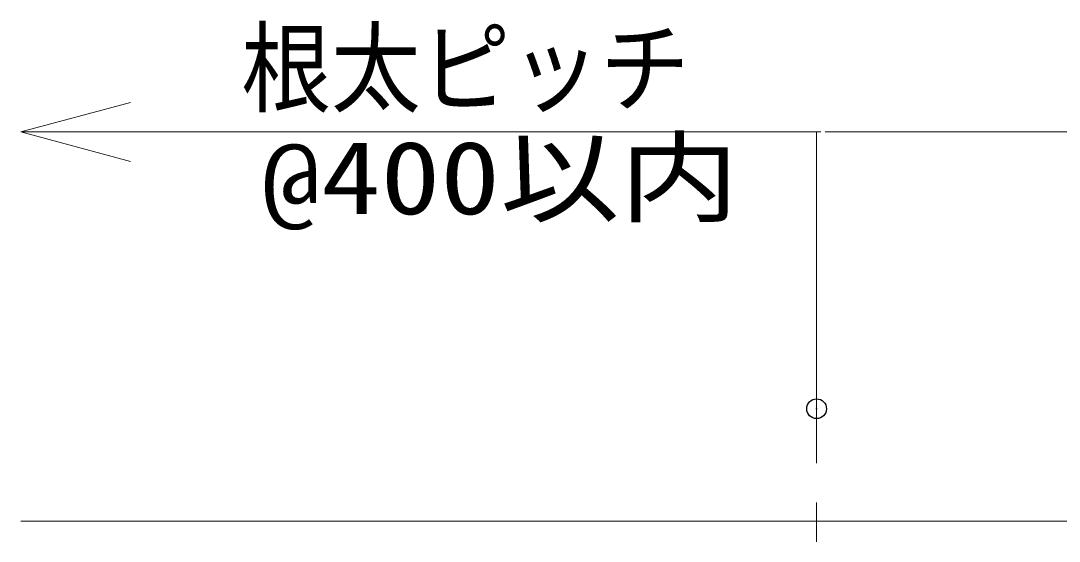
# Model space of a CAD drawing. Units: millimetres, scale not verified. Extents: x -12715 to 12220, y -3398 to 4210.
# Drawn here: x -680.3 to -530.2, y 2822.6 to 2897.8 of the extents above; entities that cross this region are included whole.
import ezdxf
from ezdxf.enums import TextEntityAlignment as Align

# ---------------------------------------------------------------- set-up
doc = ezdxf.new("R2010")
doc.units = ezdxf.units.MM
doc.header["$LTSCALE"] = 5.7
doc.header["$PDMODE"] = 32
doc.header["$PDSIZE"] = 2.85
doc.linetypes.add('CHAIN1', pattern=[8, 5, -1, 1, -1])
for name, color, linetype, lineweight in [('0-1_デッキ', 7, 'Continuous', 9), ('0-3_寸法', 7, 'Continuous', 9), ('0-4_一般', 4, 'Continuous', 9), ('0-7_0', 7, 'Continuous', 9)]:
    doc.layers.add(name, color=color, linetype=linetype, lineweight=lineweight)
doc.layers.add('0-8_DEFPOINTS', color=7, linetype='Continuous')
doc.styles.add('ＭＳ ゴシック', font='')
doc.styles.get('ＭＳ ゴシック').set_extended_font_data('MS Gothic')

# ---------------------------------------------------------------- blocks, each defined once
blk = doc.blocks.new('_DOT')
at = {"layer": '0-7_0'}
for p, q in [((-20, 0), (-40, 0)), ((-10, 0), (10, 0))]:
    blk.add_line(p, q, dxfattribs=at)
blk = doc.blocks.new('グループ-148-1')
at = {"layer": '0-1_デッキ'}
blk.add_line((-17413.5, -3781.4), (-37913.5, -3781.4), dxfattribs=at)

msp = doc.modelspace()

# ---------------------------------------------------------------- linework, layer by layer
at = {"layer": '0-3_寸法', "color": 4}
msp.add_line((-565.251, 2881.707), (-680.251, 2881.707), dxfattribs=at)
at = {"layer": '0-3_寸法'}
for p, q in [((-565.251, 2846.707), (-565.251, 2881.707)), ((-562.748, 2881.707), (-167.755, 2881.707))]:
    msp.add_line(p, q, dxfattribs=at)
at = {"layer": '0-3_寸法', "color": 4}
msp.add_lwpolyline([(-664.376, 2877.453), (-680.251, 2881.707), (-664.376, 2885.96)], dxfattribs=at)
at = {"layer": '0-4_一般', "linetype": 'CHAIN1'}
msp.add_line((-565.251, 2862.364), (-565.251, 2613.364), dxfattribs=at)
at = {"layer": '0-8_DEFPOINTS'}
msp.add_point((-565.251, 2841.707), dxfattribs=at)

# ---------------------------------------------------------------- block references
at = {"layer": '0-1_デッキ', "xscale": 0.025, "yscale": 0.025}
msp.add_blockref('グループ-148-1', (267.586, 2920), dxfattribs=at)
at = {"layer": '0-3_寸法', "xscale": 0.06259308, "yscale": 0.06259308, "rotation": 180}
msp.add_blockref('_DOT', (-565.251, 2881.707), dxfattribs=at)

# ---------------------------------------------------------------- texts
at = {"layer": '0-3_寸法', "color": 4, "style": 'ＭＳ ゴシック'}
for s, width, p in [('根太ピッチ', 0.9, (-648.383, 2882.499)), ('@400以内', 1.2, (-645.494, 2866.656))]:
    msp.add_text(s, height=10.56, dxfattribs=dict(at, width=width)).set_placement(p, align=Align.BOTTOM_LEFT)

doc.saveas('drawing.dxf')
